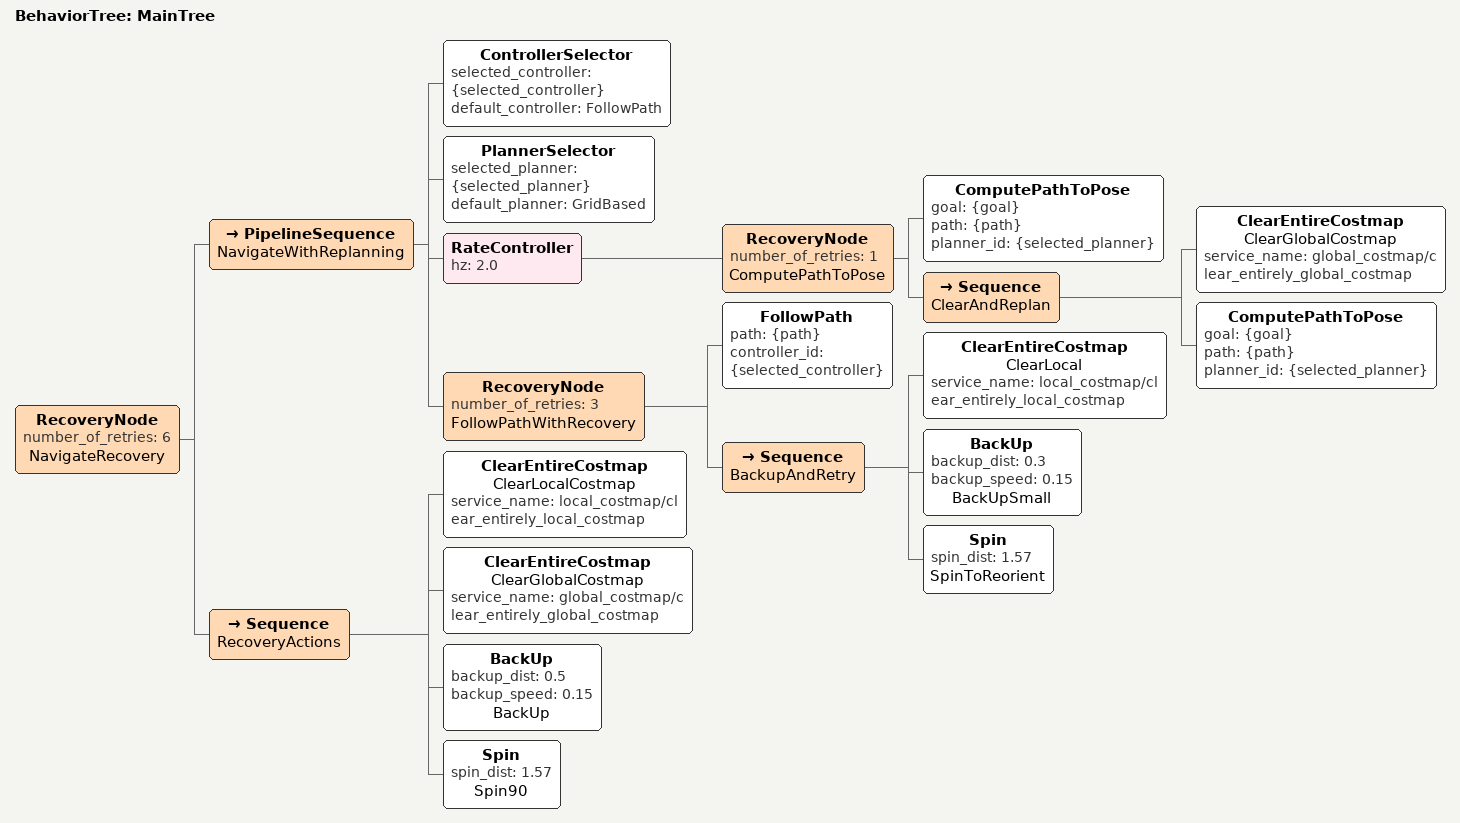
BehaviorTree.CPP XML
<!--
  Drobot Navigation Behavior Tree v2
  목표 방향 회전 → 경로 추종 → 막히면 복구
-->
<root BTCPP_format="4" main_tree_to_execute="MainTree">
  <BehaviorTree ID="MainTree">
    <RecoveryNode number_of_retries="6" name="NavigateRecovery">
      <!-- 메인 네비게이션 -->
      <PipelineSequence name="NavigateWithReplanning">
        <ControllerSelector selected_controller="{selected_controller}" default_controller="FollowPath"/>
        <PlannerSelector selected_planner="{selected_planner}" default_planner="GridBased"/>

        <!-- 경로 계획 -->
        <RateController hz="2.0">
          <RecoveryNode number_of_retries="1" name="ComputePathToPose">
            <ComputePathToPose goal="{goal}" path="{path}" planner_id="{selected_planner}"/>
            <Sequence name="ClearAndReplan">
              <ClearEntireCostmap name="ClearGlobalCostmap" service_name="global_costmap/clear_entirely_global_costmap"/>
              <ComputePathToPose goal="{goal}" path="{path}" planner_id="{selected_planner}"/>
            </Sequence>
          </RecoveryNode>
        </RateController>

        <!-- 경로 추종 (실패 시 후진 → 회전 후 재시도) -->
        <RecoveryNode number_of_retries="3" name="FollowPathWithRecovery">
          <FollowPath path="{path}" controller_id="{selected_controller}"/>
          <Sequence name="BackupAndRetry">
            <ClearEntireCostmap name="ClearLocal" service_name="local_costmap/clear_entirely_local_costmap"/>
            <BackUp backup_dist="0.3" backup_speed="0.15" name="BackUpSmall"/>
            <Spin spin_dist="1.57" name="SpinToReorient"/>
          </Sequence>
        </RecoveryNode>
      </PipelineSequence>

      <!-- 복구 시퀀스: costmap 클리어 → 후진 → 회전 -->
      <Sequence name="RecoveryActions">
        <ClearEntireCostmap name="ClearLocalCostmap" service_name="local_costmap/clear_entirely_local_costmap"/>
        <ClearEntireCostmap name="ClearGlobalCostmap" service_name="global_costmap/clear_entirely_global_costmap"/>
        <BackUp backup_dist="0.5" backup_speed="0.15" name="BackUp"/>
        <Spin spin_dist="1.57" name="Spin90"/>
      </Sequence>
    </RecoveryNode>
  </BehaviorTree>
</root>
